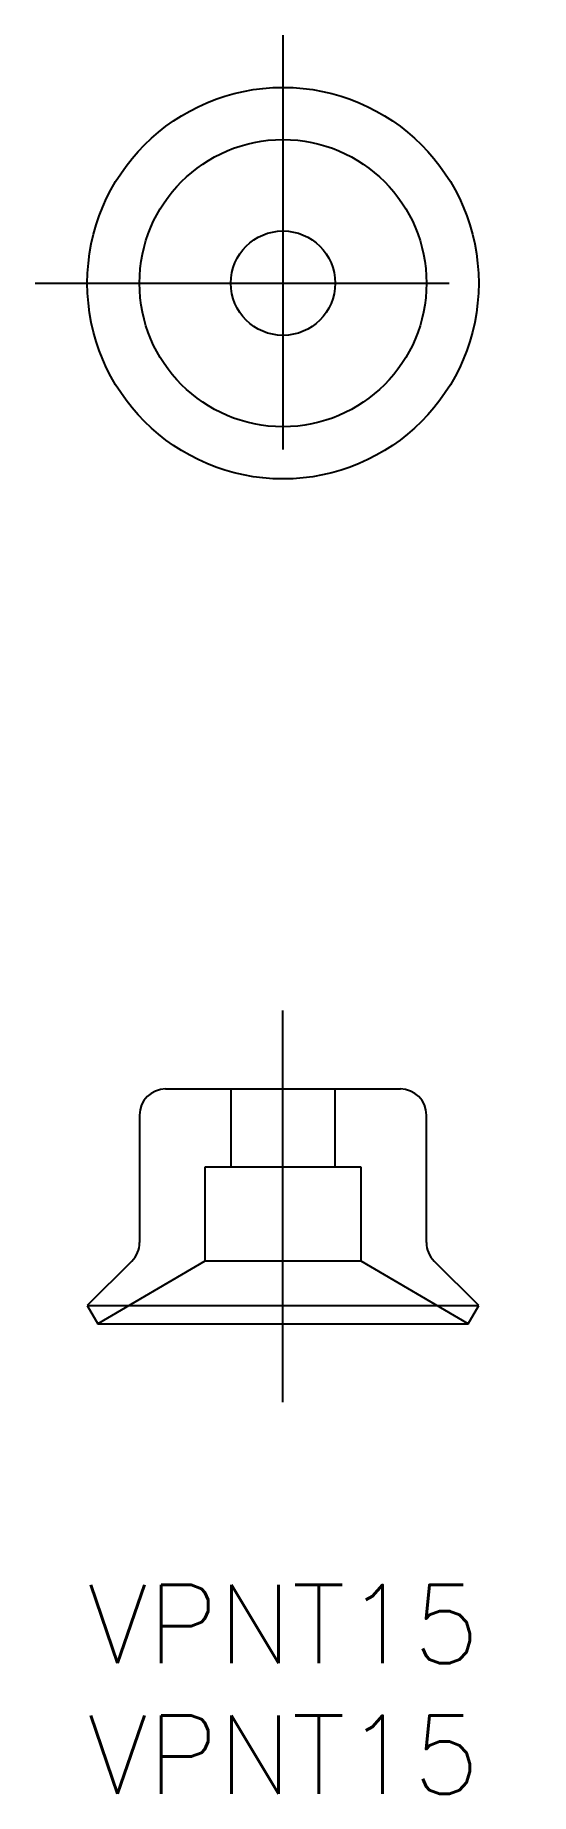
# Model space of a CAD drawing. Extents: x -2 to 17, y -8 to 59.4.
import ezdxf

# ---------------------------------------------------------------- set-up
doc = ezdxf.new("R2010")
doc.units = 0
doc.header["$LTSCALE"] = 0.5
doc.linetypes.add('CENTER', pattern=[50.8, 31.75, -6.35, 6.35, -6.35])
doc.linetypes.add('DASHED', pattern=[19.05, 12.7, -6.35])
doc.layers.get('0').update_dxf_attribs({"linetype": 'CONTINUOUS'})
for name, color, linetype in [('MSM_CENTER', 1, 'CENTER'), ('MSM_CONTINUOUS', 7, 'CONTINUOUS'), ('MSM_DASHED', 4, 'DASHED'), ('MSM_PART_NUMBER', 7, 'CONTINUOUS')]:
    doc.layers.add(name, color=color, linetype=linetype)
doc.styles.get("Standard").update_dxf_attribs({"font": 'txt.shx', "height": 3, "bigfont": 'bigfont.shx'})

msp = doc.modelspace()

# ---------------------------------------------------------------- linework, layer by layer
for p, q in [((2, 18), (2, 13.114)), ((13, 13.114), (13, 18)), ((1.707, 12.407), (0, 10.7)), ((15, 10.7), (13.293, 12.407)), ((0, 10.7), (0.404, 10)), ((0, 10.7), (15, 10.7)), ((14.596, 10), (15, 10.7)), ((0.404, 10), (14.596, 10))]:
    msp.add_line(p, q)
for radius in [7.5, 5.5, 2]:
    msp.add_circle((7.5, 49.867), radius)
for centre, start, end in [((3, 18), 90, 180), ((12, 18), 0, 90), ((1, 13.114), 315, 0), ((14, 13.114), 180, 225)]:
    msp.add_arc(centre, 1, start, end)
at = {"layer": 'MSM_CENTER'}
for p, q in [((7.5, 59.367), (7.5, 40.367)), ((-2, 49.867), (17, 49.867)), ((7.5, 7), (7.5, 22))]:
    msp.add_line(p, q, dxfattribs=at)
at = {"layer": 'MSM_CONTINUOUS'}
msp.add_line((3, 19), (12, 19), dxfattribs=at)
at = {"layer": 'MSM_DASHED'}
for p, q in [((5.5, 19), (5.5, 16)), ((9.5, 16), (9.5, 19)), ((10.5, 16), (4.5, 16)), ((4.5, 16), (4.5, 12.4)), ((10.5, 12.4), (10.5, 16)), ((4.5, 12.4), (0.404, 10)), ((10.5, 12.4), (4.5, 12.4)), ((14.596, 10), (10.5, 12.4))]:
    msp.add_line(p, q, dxfattribs=at)

# ---------------------------------------------------------------- texts
at = {"layer": 'MSM_PART_NUMBER'}
for p in [(0, -3), (0, -8)]:
    msp.add_text('VPNT15', height=3, dxfattribs=at).set_placement(p)

doc.saveas('drawing.dxf')
